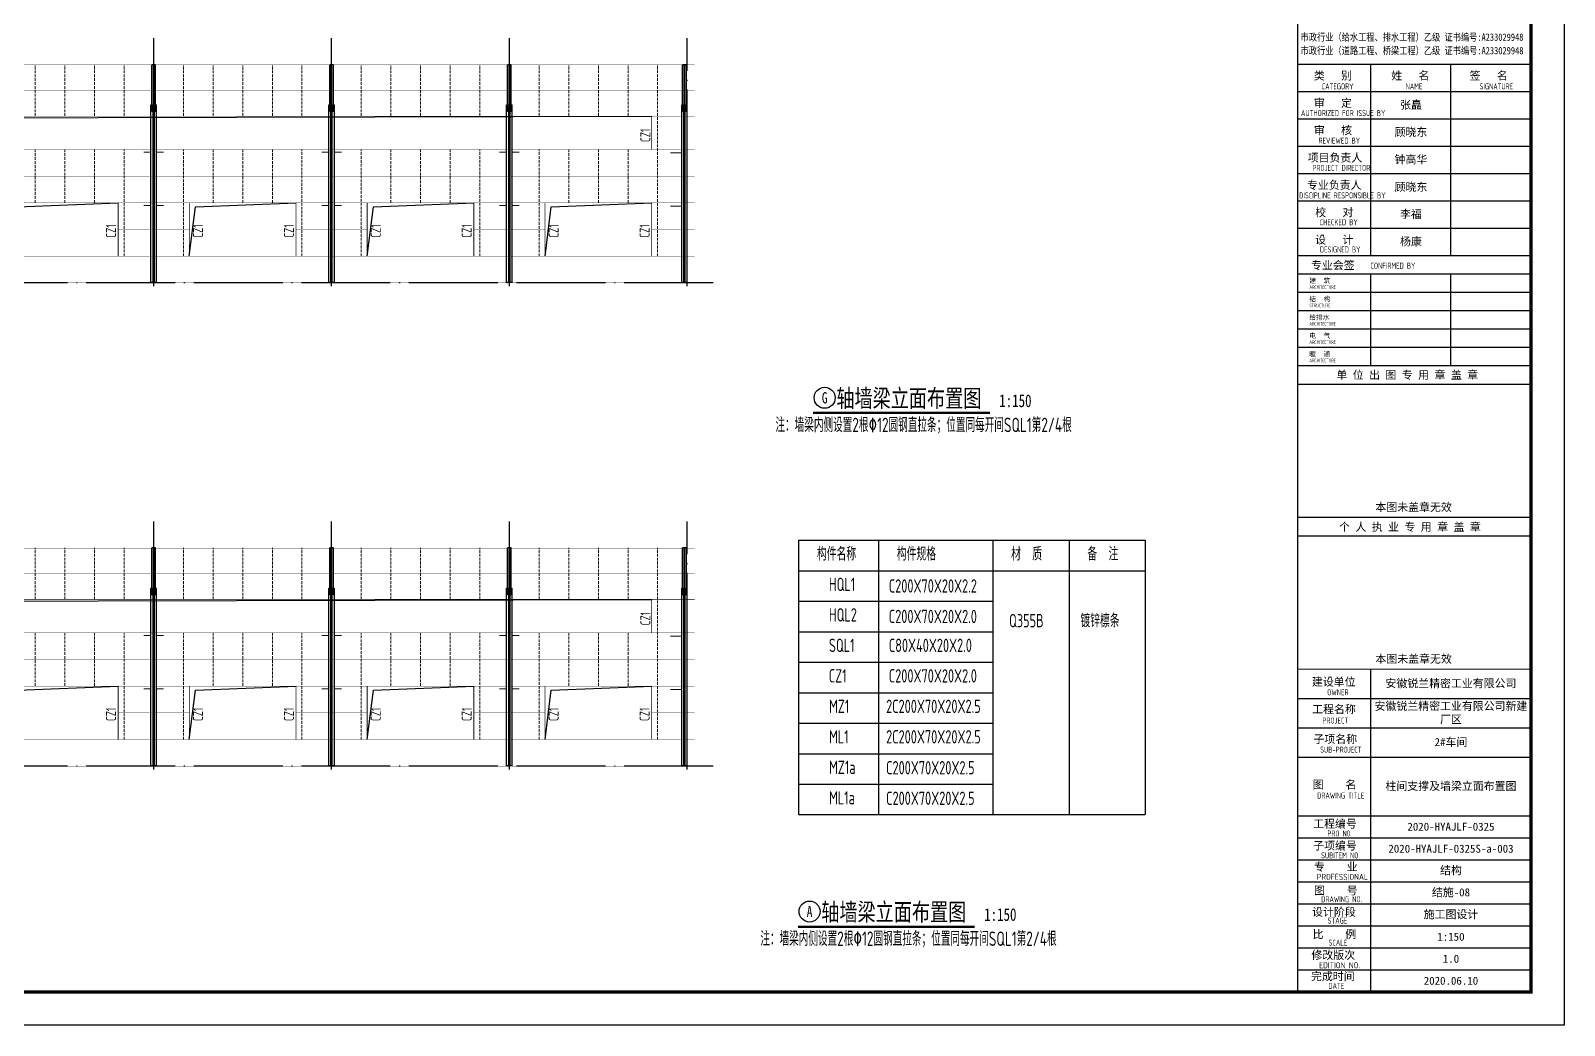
# Model space of a CAD drawing. Extents: x 492302 to 683319, y -252071 to 755100.
# Drawn here: x 561083 to 630074, y 64610 to 109347 of the extents above; entities that cross this region are included whole.
import ezdxf
from ezdxf.enums import TextEntityAlignment as Align

# ---------------------------------------------------------------- set-up
doc = ezdxf.new("R2010")
doc.units = 0
doc.header["$LTSCALE"] = 1000
doc.header["$MEASUREMENT"] = 0
doc.linetypes.add('DASH', pattern=[0.35, 0.25, -0.1])
doc.linetypes.add('DOTE', pattern=[2.42, 2, -0.2, 0.02, -0.2])
for name, color, linetype in [('1001', 3, 'Continuous'), ('3T_WOOD', 21, 'Continuous'), ('DIM_SYMB', 171, 'Continuous'), ('DOTE', 14, 'DOTE'), ('LJ', 50, 'Continuous'), ('LS', 2, 'Continuous'), ('PUB_TEXT', 7, 'Continuous'), ('PUB_TITLE', 171, 'Continuous'), ('THIN', 7, 'Continuous'), ('TK', 4, 'Continuous'), ('屋面隅撑', 7, 'Continuous'), ('钢梁', 4, 'Continuous')]:
    doc.layers.add(name, color=color, linetype=linetype)
doc.layers.add('竖墙梁', color=6, linetype='Continuous', lineweight=18)
doc.styles.add('-宋体', font='', dxfattribs={"width": 0.8})
doc.styles.add('PkpmHz', font='Pkpmeng', dxfattribs={"width": 0.7, "bigfont": 'hztxt'})
doc.styles.add('TK-LG-B', font='', dxfattribs={"width": 0.75})
doc.styles.add('TSSD_Label', font='Tssdeng.shx', dxfattribs={"width": 0.7, "bigfont": 'hztxt.shx'})
doc.styles.add('TSSD_REIN', font='tssdeng.shx', dxfattribs={"width": 0.7, "bigfont": 'tssdchn.shx'})
doc.styles.add('图签宋体', font='', dxfattribs={"height": 300})
doc.styles.get('-宋体').set_extended_font_data('SimSun')
doc.styles.get('TK-LG-B').set_extended_font_data('SimSun')
doc.styles.get('图签宋体').set_extended_font_data('NSimSun')

# ---------------------------------------------------------------- blocks, each defined once
blk = doc.blocks.new('GeYuanFrame_66741336', base_point=(20.09, 4.53))
at = {"layer": 'PUB_TITLE'}
for points in [[(803.09, 235.33), (803.09, 292.73)], [(827.09, 235.33), (827.09, 292.73)], [(803.09, 202.33), (803.09, 229.83)], [(827.09, 202.33), (827.09, 229.83)], [(803.09, 14.53), (803.09, 111.33)]]:
    blk.add_lwpolyline(points, dxfattribs=at)
at = {"layer": 'TK'}
for p, q in [((781.09, 284.53), (851.09, 284.53)), ((781.09, 276.33), (851.09, 276.33)), ((781.09, 268.13), (851.09, 268.13)), ((781.09, 259.93), (851.09, 259.93)), ((781.09, 251.73), (851.09, 251.73)), ((781.09, 243.53), (851.09, 243.53)), ((781.09, 235.33), (851.09, 235.33)), ((781.09, 235.33), (851.09, 235.33)), ((781.09, 102.53), (851.09, 102.53)), ((781.09, 93.73), (851.09, 93.73)), ((781.09, 84.93), (803.09, 84.93)), ((781.09, 84.93), (851.09, 84.93)), ((781.09, 67.37), (851.09, 67.37)), ((781.09, 67.33), (851.09, 67.33)), ((781.09, 60.77), (851.09, 60.77)), ((781.09, 54.17), (851.09, 54.17)), ((781.09, 47.57), (851.09, 47.57)), ((781.09, 40.97), (851.09, 40.97)), ((781.09, 34.37), (851.09, 34.37)), ((781.09, 27.77), (851.09, 27.77)), ((781.09, 21.17), (851.09, 21.17)), ((781.09, 14.53), (851.09, 14.53))]:
    blk.add_line(p, q, dxfattribs=at)
blk.add_lwpolyline([(20.09, 4.53), (20.09, 598.53), (861.09, 598.53), (861.09, 4.53)], close=True, dxfattribs=at)
at = {"layer": 'TK', "const_width": 1}
blk.add_lwpolyline([(45.09, 588.53), (851.09, 588.53), (851.09, 14.53), (45.09, 14.53)], close=True, dxfattribs=at)
at = {"layer": 'TK'}
for points, const_width in [([(781.09, 588.53), (781.09, 14.53)], 0.4), ([(781.09, 292.73), (851.09, 292.73)], 0.35), ([(781.09, 292.73), (851.09, 292.73)], 0.35), ([(781.09, 235.33), (851.09, 235.33)], 0.35), ([(781.09, 202.33), (851.09, 202.33)], 0.35), ([(781.09, 156.83), (851.09, 156.83)], 0.35), ([(781.09, 111.33), (851.09, 111.33)], 0.35), ([(781.09, 67.37), (851.09, 67.37)], 0.35)]:
    blk.add_lwpolyline(points, dxfattribs=dict(at, const_width=const_width))
for points in [[(781.09, 292.73), (851.09, 292.73)], [(781.09, 235.33), (851.09, 235.33)], [(781.09, 229.83), (851.09, 229.83)], [(781.09, 224.33), (851.09, 224.33)], [(781.09, 218.83), (851.09, 218.83)], [(781.09, 213.33), (851.09, 213.33)], [(781.09, 207.83), (851.09, 207.83)], [(781.09, 202.33), (851.09, 202.33)], [(781.09, 196.83), (851.09, 196.83)], [(781.09, 151.33), (851.09, 151.33)]]:
    blk.add_lwpolyline(points, dxfattribs=at)
for s, height, style, width, p in [('市政行业（给水工程、排水工程）乙级 证书编号:A233029948', 2.2, '-宋体', 0.8, (782, 299.74)), ('市政行业（道路工程、桥梁工程）乙级 证书编号:A233029948', 2.2, '-宋体', 0.8, (782, 295.69)), ('CATEGORY', 1.8, 'TSSD_REIN', 0.7, (788.32, 285.17)), ('NAME', 1.8, 'TSSD_REIN', 0.7, (813.51, 285.17)), ('SIGNATURE', 1.8, 'TSSD_REIN', 0.7, (835.66, 285.17)), ('AUTHORIZED FOR ISSUE BY', 1.8, 'TSSD_REIN', 0.7, (782.12, 277.17)), ('REVIEWED BY', 1.8, 'TSSD_REIN', 0.7, (787.36, 268.91)), ('PROJECT DIRECTOR', 1.8, 'TSSD_REIN', 0.7, (785.55, 260.74)), ('DISCIPLINE RESPONSIBLE BY', 1.8, 'TSSD_REIN', 0.7, (781.57, 252.48)), ('CHECKED BY', 1.8, 'TSSD_REIN', 0.7, (787.75, 244.44)), ('DESIGNED BY', 1.8, 'TSSD_REIN', 0.7, (787.76, 236.27)), ('CONFIRMED BY', 1.8, 'TSSD_REIN', 0.7, (802.94, 231.42)), ('ARCHITECTURE', 1.08, 'TSSD_REIN', 0.7, (784.65, 225.34)), ('STRUCTURE', 1.08, 'TSSD_REIN', 0.7, (784.65, 219.84)), ('ARCHITECTURE', 1.08, 'TSSD_REIN', 0.7, (784.65, 214.34)), ('ARCHITECTURE', 1.08, 'TSSD_REIN', 0.7, (784.65, 208.84)), ('ARCHITECTURE', 1.08, 'TSSD_REIN', 0.7, (784.65, 203.34)), ('OWNER', 1.8, 'TSSD_REIN', 0.7, (789.98, 103.48)), ('PROJECT', 1.8, 'TSSD_REIN', 0.7, (788.52, 95.02)), ('SUB-PROJECT', 1.8, 'TSSD_REIN', 0.7, (787.86, 86.3)), ('DRAWING TITLE', 1.8, 'TSSD_REIN', 0.7, (786.97, 72.53)), ('PRO N0.', 1.8, 'TSSD_REIN', 0.7, (790.01, 61.15)), ('SUBITEM NO.', 1.8, 'TSSD_REIN', 0.7, (788.15, 54.58)), ('PROFESSIONAL', 1.8, 'TSSD_REIN', 0.8, (786.88, 48.15)), ('DRAWING NO.', 1.8, 'TSSD_REIN', 0.7, (788.19, 41.45)), ('STAGE', 1.8, 'TSSD_REIN', 0.7, (790.09, 35.03)), ('SCALE', 1.8, 'TSSD_REIN', 0.7, (790.38, 28.42)), ('EDITION NO.', 1.8, 'TSSD_REIN', 0.8, (787.53, 21.64)), ('DATE', 1.8, 'TSSD_REIN', 0.7, (790.33, 15.45))]:
    blk.add_text(s, height=height, dxfattribs=dict(at, style=style, width=width)).set_placement(p)
at = {"layer": 'TK', "style": '图签宋体'}
for s, height, p in [('类   别', 2.4, (785.97, 288.09)), ('姓   名', 2.4, (809.2, 288.09)), ('签   名', 2.4, (832.68, 288.09)), ('审   定', 2.4, (785.97, 279.89)), ('审   核', 2.4, (785.97, 271.69)), ('项目负责人', 2.4, (784.13, 263.49)), ('专业负责人', 2.4, (783.89, 255.29)), ('校   对', 2.4, (786.38, 247.09)), ('设   计', 2.4, (786.36, 238.89)), ('专业会签', 2.4, (785.12, 231.24)), ('建  筑', 1.44, (784.61, 227.11)), ('结  构', 1.44, (784.61, 221.61)), ('给排水', 1.44, (784.61, 216.11)), ('电  气', 1.44, (784.61, 210.61)), ('暖  通', 1.44, (784.61, 205.11)), ('单 位 出 图 专 用 章 盖 章', 2.4, (792.72, 198.35)), ('本图未盖章无效', 2.4, (804.43, 158.7)), ('个 人 执 业 专 用 章 盖 章', 2.4, (793.52, 152.77)), ('本图未盖章无效', 2.4, (804.43, 113.2)), ('建设单位', 2.4, (785.39, 106.33)), ('工程名称', 2.4, (785.47, 98.12)), ('子项名称', 2.4, (785.85, 89.14)), ('图    名', 2.4, (785.63, 75.5)), ('工程编号', 2.4, (785.77, 63.77)), ('子项编号', 2.4, (785.77, 57.19)), ('专    业', 2.4, (786.01, 50.88)), ('图    号', 2.4, (786.02, 43.77)), ('设计阶段', 2.4, (785.45, 37.32)), ('比    例', 2.4, (785.59, 30.63)), ('修改版次', 2.4, (785.24, 24.41)), ('完成时间', 2.4, (785.11, 18.02))]:
    blk.add_text(s, height=height, dxfattribs=at).set_placement(p)
at = {"layer": 'TK', "char_height": 2.4, "attachment_point": 5, "style": '图签宋体'}
for s, insert, width in [('张矗', (815.09, 280.4), 24), ('顾晓东', (815.09, 272.23), 24), ('钟高华', (815.09, 264.03), 24), ('顾晓东', (815.09, 255.76), 24), ('李福', (815.09, 247.63), 24), ('杨康', (815.09, 239.43), 24), ('安徽锐兰精密工业有限公司', (827.09, 106.93), 48), ('安徽锐兰精密工业有限公司新建厂区', (827.09, 98.13), 48), ('2#车间', (827.09, 89.33), 48), ('柱间支撑及墙梁立面布置图', (827.09, 76.13), 48), ('2020-HYAJLF-0325', (827.09, 64.07), 48), ('2020-HYAJLF-0325S-a-003', (827.09, 57.47), 48), ('结构', (827.09, 50.87), 48), ('结施-08', (827.09, 44.27), 48), ('施工图设计', (827.09, 37.67), 48), ('1:150', (827.09, 31.07), 48), ('1.0', (827.09, 24.47), 48), ('2020.06.10', (827.09, 17.88), 48)]:
    blk.add_mtext(s, dxfattribs=dict(at, insert=insert, width=width))
blk = doc.blocks.new('Q231Q313213213')
at = {"layer": '钢梁'}
for p, q in [((5892290, 112809), (5892290, 114909)), ((5892457, 114909), (5892290, 114909)), ((5892360, 112809), (5892360, 114909)), ((5892387, 112809), (5892387, 114909)), ((5892457, 112809), (5892457, 114909)), ((5892248, 105109), (5892248, 113109)), ((5892248, 113109), (5892498, 113109)), ((5892457, 112809), (5892290, 112809)), ((5892343, 105109), (5892343, 113109)), ((5892403, 105109), (5892403, 113109)), ((5892498, 105109), (5892498, 113109)), ((5892498, 105109), (5892248, 105109)), ((5892498, 105109), (5892248, 105109))]:
    blk.add_line(p, q, dxfattribs=at)

msp = doc.modelspace()

# ---------------------------------------------------------------- linework, layer by layer
at = {"color": 2, "const_width": 20}
for points in [[(518030.8, 107805.6), (590958, 107805.6)], [(518030.8, 106655.6), (590958, 106655.6)], [(518030.8, 105505.6), (590958, 105505.6)], [(518030.8, 104005.6), (590958, 104005.6)], [(518030.8, 102805.6), (590958, 102805.6)], [(558020.6, 101605.6), (590958, 101605.6)], [(565020.6, 100405.6), (568220.6, 100405.6)], [(573020.6, 100405.6), (576220.6, 100405.6)], [(581020.6, 100405.6), (584220.6, 100405.6)], [(589020.6, 100405.6), (590958, 100405.6)], [(558020.6, 99205.6), (590958, 99205.6)], [(518030.8, 98005.6), (590958, 98005.6)], [(518030.8, 86067.2), (590958, 86067.2)], [(518030.8, 84917.2), (590958, 84917.2)], [(518030.8, 83767.2), (590958, 83767.2)], [(518030.8, 82267.2), (590958, 82267.2)], [(518030.8, 81067.2), (590958, 81067.2)], [(551155.8, 79867.2), (590958, 79867.2)], [(565020.6, 78667.2), (568220.6, 78667.2)], [(573020.6, 78667.2), (576220.6, 78667.2)], [(581020.6, 78667.2), (584220.6, 78667.2)], [(589020.6, 78667.2), (590958, 78667.2)], [(558020.6, 77467.2), (590958, 77467.2)], [(518030.8, 76267.2), (590958, 76267.2)]]:
    msp.add_lwpolyline(points, dxfattribs=at)
at = {"layer": '1001', "const_width": 35}
for points in [[(589020.6, 104005.6), (589020.6, 105505.6)], [(565020.6, 99205.6), (565020.6, 101605.6)], [(568220.6, 99205.6), (568220.6, 101605.6)], [(573020.6, 99205.6), (573020.6, 101605.6)], [(576220.6, 99205.6), (576220.6, 101605.6)], [(581020.6, 99205.6), (581020.6, 101605.6)], [(584220.6, 99205.6), (584220.6, 101605.6)], [(589020.6, 99205.6), (589020.6, 101605.6)], [(589020.6, 82267.2), (589020.6, 83767.2)], [(565020.6, 77467.2), (565020.6, 79867.2)], [(568220.6, 77467.2), (568220.6, 79867.2)], [(573020.6, 77467.2), (573020.6, 79867.2)], [(576220.6, 77467.2), (576220.6, 79867.2)], [(581020.6, 77467.2), (581020.6, 79867.2)], [(584220.6, 77467.2), (584220.6, 79867.2)], [(589020.6, 77467.2), (589020.6, 79867.2)]]:
    msp.add_lwpolyline(points, dxfattribs=at)
at = {"layer": '3T_WOOD', "color": 1}
for points in [[(520220.6, 104005.6), (520500.6, 105330), (589020.6, 105505.6)], [(560220.6, 99205.6), (560500.6, 101430), (565020.6, 101605.6)], [(568220.6, 99205.6), (568500.6, 101430), (573020.6, 101605.6)], [(576220.6, 99205.6), (576500.6, 101430), (581020.6, 101605.6)], [(584220.6, 99205.6), (584500.6, 101430), (589020.6, 101605.6)], [(520220.6, 82267.2), (520500.6, 83591.5), (589020.6, 83767.2)], [(560220.6, 77467.2), (560500.6, 79691.5), (565020.6, 79867.2)], [(568220.6, 77467.2), (568500.6, 79691.5), (573020.6, 79867.2)], [(576220.6, 77467.2), (576500.6, 79691.5), (581020.6, 79867.2)], [(584220.6, 77467.2), (584500.6, 79691.5), (589020.6, 79867.2)]]:
    msp.add_lwpolyline(points, dxfattribs=at)
at = {"layer": 'DIM_SYMB', "const_width": 105}
for points in [[(596276.1, 92153.2), (604234.8, 92153.2)], [(595596.8, 69045.9), (603555.5, 69045.9)]]:
    msp.add_lwpolyline(points, dxfattribs=at)
at = {"layer": 'DOTE', "ltscale": 2}
for p, q in [((566620.6, 97855.6), (566620.6, 109005.6)), ((574620.6, 97855.6), (574620.6, 109005.6)), ((582620.6, 97855.6), (582620.6, 109005.6)), ((590620.6, 97855.6), (590620.6, 109005.6)), ((591780.5, 98005.6), (514814.4, 98005.6)), ((566620.6, 76117.2), (566620.6, 87267.2)), ((574620.6, 76117.2), (574620.6, 87267.2)), ((582620.6, 76117.2), (582620.6, 87267.2)), ((590620.6, 76117.2), (590620.6, 87267.2)), ((591780.5, 76267.2), (514814.4, 76267.2))]:
    msp.add_line(p, q, dxfattribs=at)
at = {"layer": 'LJ', "linetype": 'Continuous'}
for p, q in [((595628.6, 86427.8), (611221.7, 86427.8)), ((595628.6, 86427.8), (595628.6, 74085)), ((599221.7, 86427.8), (599221.7, 74085)), ((604364.6, 86427.8), (604364.6, 74085)), ((607793.2, 86427.8), (607793.2, 74085)), ((611221.7, 86427.8), (611221.7, 74085)), ((595628.6, 85056.4), (611221.7, 85056.4)), ((595628.6, 83685), (604364.6, 83685)), ((595628.6, 82313.6), (604364.6, 82313.6)), ((595628.6, 80942.1), (604364.6, 80942.1)), ((595628.6, 79570.7), (604364.6, 79570.7)), ((595628.6, 78199.3), (604364.6, 78199.3)), ((595628.6, 78199.3), (604364.6, 78199.3)), ((595628.6, 78199.3), (604364.6, 78199.3)), ((595628.6, 76827.8), (604364.6, 76827.8)), ((595628.6, 76827.8), (604364.6, 76827.8)), ((595628.6, 75456.4), (604364.6, 75456.4)), ((595628.6, 74085), (604364.6, 74085)), ((595628.6, 74085), (611221.7, 74085))]:
    msp.add_line(p, q, dxfattribs=at)
at = {"layer": 'PUB_TEXT'}
for centre in [(596801.1, 92835.7), (596121.8, 69728.4)]:
    msp.add_circle(centre, 472.5, dxfattribs=at)
at = {"layer": '屋面隅撑', "color": 4, "const_width": 50}
for points in [[(566495.6, 103880.8), (566168.3, 103880.8)], [(567072.9, 103880.8), (566745.6, 103880.8)], [(574495.6, 103880.8), (574168.3, 103880.8)], [(575072.9, 103880.8), (574745.6, 103880.8)], [(582495.6, 103880.8), (582168.3, 103880.8)], [(583072.9, 103880.8), (582745.6, 103880.8)], [(590370.6, 103855.1), (589864.6, 103855.1)], [(566495.6, 101480.8), (566168.3, 101480.8)], [(567072.9, 101480.8), (566745.6, 101480.8)], [(574495.6, 101480.8), (574168.3, 101480.8)], [(575072.9, 101480.8), (574745.6, 101480.8)], [(582495.6, 101480.8), (582168.3, 101480.8)], [(583072.9, 101480.8), (582745.6, 101480.8)], [(590370.6, 101455.1), (589864.6, 101455.1)], [(566495.6, 82142.4), (566168.3, 82142.4)], [(567072.9, 82142.4), (566745.6, 82142.4)], [(574495.6, 82142.4), (574168.3, 82142.4)], [(575072.9, 82142.4), (574745.6, 82142.4)], [(582495.6, 82142.4), (582168.3, 82142.4)], [(583072.9, 82142.4), (582745.6, 82142.4)], [(590370.6, 82116.7), (589864.6, 82116.7)], [(566495.6, 79742.4), (566168.3, 79742.4)], [(567072.9, 79742.4), (566745.6, 79742.4)], [(574495.6, 79742.4), (574168.3, 79742.4)], [(575072.9, 79742.4), (574745.6, 79742.4)], [(582495.6, 79742.4), (582168.3, 79742.4)], [(583072.9, 79742.4), (582745.6, 79742.4)], [(590370.6, 79716.7), (589864.6, 79716.7)]]:
    msp.add_lwpolyline(points, dxfattribs=at)
at = {"layer": '竖墙梁', "linetype": 'DASH', "ltscale": 0.5}
for points in [[(561288.6, 105505.6), (561288.6, 107817.3)], [(562621.6, 105505.6), (562621.6, 107817.3)], [(563954.6, 105505.6), (563954.6, 107817.3)], [(565287.6, 105505.6), (565287.6, 107817.3)], [(567955.6, 105505.6), (567955.6, 107817.3)], [(569288.6, 105505.6), (569288.6, 107817.3)], [(570621.6, 105505.6), (570621.6, 107817.3)], [(571954.6, 105505.6), (571954.6, 107817.3)], [(573287.6, 105505.6), (573287.6, 107817.3)], [(575955.6, 105505.6), (575955.6, 107817.3)], [(577288.6, 105505.6), (577288.6, 107817.3)], [(578621.6, 105505.6), (578621.6, 107817.3)], [(579954.6, 105505.6), (579954.6, 107817.3)], [(581287.6, 105505.6), (581287.6, 107817.3)], [(583955.6, 105505.6), (583955.6, 107817.3)], [(585288.6, 105505.6), (585288.6, 107817.3)], [(586621.6, 105505.6), (586621.6, 107817.3)], [(587954.6, 105505.6), (587954.6, 107817.3)], [(589287.6, 99205.6), (589287.6, 107817.3)], [(561288.6, 101605.6), (561288.6, 104005.6)], [(562621.6, 101605.6), (562621.6, 104005.6)], [(563954.6, 101605.6), (563954.6, 104005.6)], [(565287.6, 99205.6), (565287.6, 104005.6)], [(567955.6, 99205.6), (567955.6, 104005.6)], [(569288.6, 101605.6), (569288.6, 104005.6)], [(570621.6, 101605.6), (570621.6, 104005.6)], [(571954.6, 101605.6), (571954.6, 104005.6)], [(573287.6, 99205.6), (573287.6, 104005.6)], [(575955.6, 99205.6), (575955.6, 104005.6)], [(577288.6, 101605.6), (577288.6, 104005.6)], [(578621.6, 101605.6), (578621.6, 104005.6)], [(579954.6, 101605.6), (579954.6, 104005.6)], [(581287.6, 99205.6), (581287.6, 104005.6)], [(583955.6, 99205.6), (583955.6, 104005.6)], [(585288.6, 101605.6), (585288.6, 104005.6)], [(586621.6, 101605.6), (586621.6, 104005.6)], [(587954.6, 101605.6), (587954.6, 104005.6)], [(561288.6, 83767.2), (561288.6, 86078.9)], [(562621.6, 83767.2), (562621.6, 86078.9)], [(563954.6, 83767.2), (563954.6, 86078.9)], [(565287.6, 83767.2), (565287.6, 86078.9)], [(567955.6, 83767.2), (567955.6, 86078.9)], [(569288.6, 83767.2), (569288.6, 86078.9)], [(570621.6, 83767.2), (570621.6, 86078.9)], [(571954.6, 83767.2), (571954.6, 86078.9)], [(573287.6, 83767.2), (573287.6, 86078.9)], [(575955.6, 83767.2), (575955.6, 86078.9)], [(577288.6, 83767.2), (577288.6, 86078.9)], [(578621.6, 83767.2), (578621.6, 86078.9)], [(579954.6, 83767.2), (579954.6, 86078.9)], [(581287.6, 83767.2), (581287.6, 86078.9)], [(583955.6, 83767.2), (583955.6, 86078.9)], [(585288.6, 83767.2), (585288.6, 86078.9)], [(586621.6, 83767.2), (586621.6, 86078.9)], [(587954.6, 83767.2), (587954.6, 86078.9)], [(589287.6, 77467.2), (589287.6, 86078.9)], [(561288.6, 79867.2), (561288.6, 82267.2)], [(562621.6, 79867.2), (562621.6, 82267.2)], [(563954.6, 79867.2), (563954.6, 82267.2)], [(565287.6, 77467.2), (565287.6, 82267.2)], [(567955.6, 77467.2), (567955.6, 82267.2)], [(569288.6, 79867.2), (569288.6, 82267.2)], [(570621.6, 79867.2), (570621.6, 82267.2)], [(571954.6, 79867.2), (571954.6, 82267.2)], [(573287.6, 77467.2), (573287.6, 82267.2)], [(575955.6, 77467.2), (575955.6, 82267.2)], [(577288.6, 79867.2), (577288.6, 82267.2)], [(578621.6, 79867.2), (578621.6, 82267.2)], [(579954.6, 79867.2), (579954.6, 82267.2)], [(581287.6, 77467.2), (581287.6, 82267.2)], [(583955.6, 77467.2), (583955.6, 82267.2)], [(585288.6, 79867.2), (585288.6, 82267.2)], [(586621.6, 79867.2), (586621.6, 82267.2)], [(587954.6, 79867.2), (587954.6, 82267.2)]]:
    msp.add_lwpolyline(points, dxfattribs=at)

# ---------------------------------------------------------------- block references
at = {"layer": '3T_WOOD', "xscale": 150, "yscale": 150, "zscale": 150}
msp.add_blockref('GeYuanFrame_66741336', (503924.3, 64609.7), dxfattribs=at)
at = {"layer": '3T_WOOD'}
for p in [(-5325752.9, -7091.3), (-5317752.9, -7091.3), (-5309752.9, -7091.3), (-5301877.9, -7091.3), (-5325752.9, -28829.7), (-5317752.9, -28829.7), (-5309752.9, -28829.7), (-5301877.9, -28829.7)]:
    msp.add_blockref('Q231Q313213213', p, dxfattribs=at)

# ---------------------------------------------------------------- texts
at = {"layer": 'LS', "style": 'PkpmHz', "width": 0.7}
for p in [(588963.9, 104338.1), (564923.7, 100034.2), (568835.1, 100034.2), (572923.7, 100034.2), (576835.1, 100034.2), (580923.7, 100034.2), (584835.1, 100034.2), (588923.7, 100034.2), (588963.9, 82599.7), (564923.7, 78295.8), (568835.1, 78295.8), (572923.7, 78295.8), (576835.1, 78295.8), (580923.7, 78295.8), (584835.1, 78295.8), (588923.7, 78295.8)]:
    msp.add_text('CZ1', height=450, rotation=90, dxfattribs=at).set_placement(p)
at = {"layer": 'PUB_TEXT', "style": 'TK-LG-B', "width": 0.75}
for s, height, p in [('轴墙梁立面布置图', 797.47, (597326.1, 92415.7)), ('1:150', 569.62, (604654.8, 92415.7)), ('轴墙梁立面布置图', 797.47, (596646.8, 69308.4)), ('1:150', 569.62, (603975.5, 69308.4))]:
    msp.add_text(s, height=height, dxfattribs=at).set_placement(p)
at = {"layer": 'PUB_TEXT', "style": 'TK-LG-B'}
for s, height, width, p, p2 in [('G', 507.7, 0.932143, (596674.9, 92581.9), (596927.3, 92581.9)), ('A', 504, 0.966797, (595991.9, 69476.4), (596251.7, 69476.4))]:
    msp.add_text(s, height=height, dxfattribs=dict(at, width=width)).set_placement(p, p2, align=Align.FIT)
at = {"layer": 'PUB_TEXT', "color": 7, "style": 'TSSD_REIN', "width": 0.7}
for p in [(594586.4, 91094.1), (593907.1, 67986.8)]:
    msp.add_text('注：墙梁内侧设置2根\x8212圆钢直拉条；位置同每开间SQL1第2/4根', height=650, dxfattribs=at).set_placement(p, align=Align.BOTTOM_LEFT)
at = {"layer": 'THIN', "style": 'TSSD_Label', "width": 0.7}
for s, p in [('构件名称', (596454.4, 85514.2)), ('构件规格', (600047.5, 85514.2)), ('材  质', (605190.4, 85514.2)), ('备  注', (608619, 85514.2)), ('HQL1', (596991.5, 84142.8)), ('C200X70X20X2.2', (599685.9, 84072.3)), ('HQL2', (596991.5, 82771.3)), ('C200X70X20X2.0', (599685.9, 82700.9)), ('Q355B', (605095.2, 82510.1)), ('镀锌檩条', (608306.5, 82510.1)), ('SQL1', (596991.5, 81399.9)), ('C80X40X20X2.0', (599685.9, 81399.9)), ('CZ1', (596986.8, 80028.5)), ('C200X70X20X2.0', (599685.9, 80028.5)), ('MZ1', (597001.8, 78657)), ('2C200X70X20X2.5', (599565.7, 78657)), ('ML1', (597001.8, 77285.6)), ('2C200X70X20X2.5', (599565.7, 77285.6)), ('MZ1a', (597001.8, 75914.2)), ('C200X70X20X2.5', (599565.7, 75895.1)), ('ML1a', (597001.8, 74542.8)), ('C200X70X20X2.5', (599565.7, 74523.7))]:
    msp.add_text(s, height=600, dxfattribs=at).set_placement(p)

doc.saveas('drawing.dxf')
